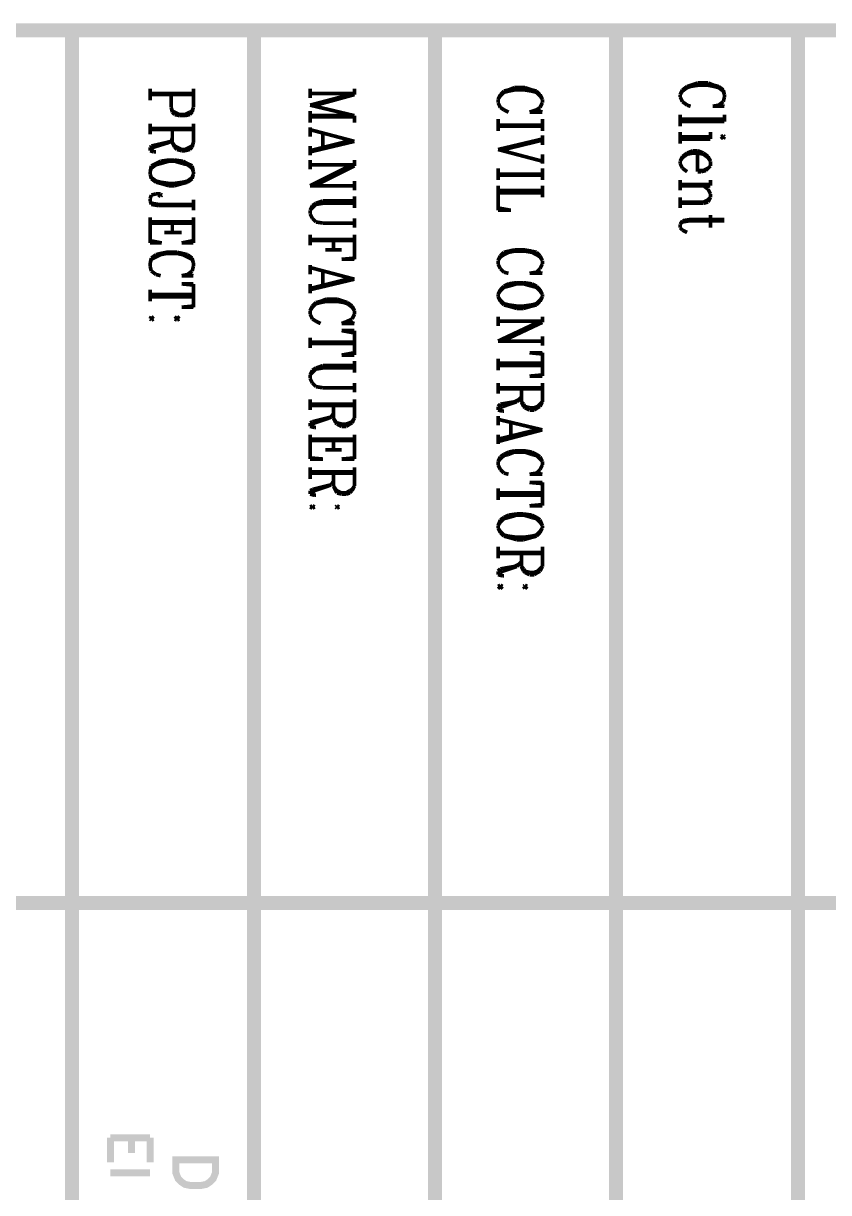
# Model space of a CAD drawing. Extents: x 0.1 to 11.6, y 0.3 to 16.3.
# Drawn here: x 1.266 to 2.415, y 2.518 to 4.187 of the extents above; entities that cross this region are included whole.
import ezdxf

# ---------------------------------------------------------------- set-up
doc = ezdxf.new("R2010")
doc.units = 0
doc.header["$MEASUREMENT"] = 0

msp = doc.modelspace()

# ---------------------------------------------------------------- linework, layer by layer
at = {"color": 0}
for points, const_width in [([(3.32835, 4.17665), (0.37169, 4.17665)], 0.02), ([(1.33502, 0.520019), (1.33502, 4.17665)], 0.02), ([(1.595, 0.520019), (1.595, 4.17665)], 0.02), ([(1.85335, 0.501682), (1.85335, 4.17665)], 0.02), ([(2.11165, 0.520019), (2.11165, 4.17665)], 0.02), ([(2.37169, 0.518338), (2.37169, 4.17665)], 0.02), ([(2.22835, 4.10167), (2.21832, 4.09831)], 0.005208), ([(2.24333, 4.10167), (2.22835, 4.10167)], 0.005208), ([(2.25168, 4.09831), (2.24333, 4.10167)], 0.005208), ([(1.44667, 4.09332), (1.44667, 4.07667)], 0.005208), ([(1.50836, 4.08664), (1.44667, 4.08664)], 0.005208), ([(1.50836, 4.08501), (1.44667, 4.08501)], 0.005208), ([(1.47667, 4.06668), (1.47667, 4.08501)], 0.005208), ([(1.50836, 4.09332), (1.50836, 4.06668)], 0.005208), ([(1.67503, 4.09332), (1.67503, 4.08003)], 0.005208), ([(1.73833, 4.08664), (1.67503, 4.08664)], 0.005208), ([(1.73833, 4.08664), (1.67503, 4.06999)], 0.005208), ([(1.73833, 4.08501), (1.68332, 4.06999)], 0.005208), ([(1.73833, 4.09332), (1.73833, 4.08501)], 0.005208), ([(1.94667, 4.08501), (1.94336, 4.07835)], 0.005208), ([(1.95167, 4.09), (1.94667, 4.08501)], 0.005208), ([(1.95167, 4.08832), (1.94667, 4.08333)], 0.005208), ([(1.95833, 4.09169), (1.95167, 4.09)], 0.005208), ([(1.95833, 4.09), (1.95167, 4.08832)], 0.005208), ([(1.96669, 4.095), (1.95833, 4.09169)], 0.005208), ([(1.96669, 4.09169), (1.95833, 4.09)], 0.005208), ([(1.98167, 4.095), (1.96669, 4.095)], 0.005208), ([(1.98167, 4.09169), (1.96669, 4.09169)], 0.005208), ([(1.99164, 4.09169), (1.98167, 4.095)], 0.005208), ([(1.99164, 4.09), (1.98167, 4.09169)], 0.005208), ([(1.99832, 4.09), (1.99164, 4.09169)], 0.005208), ([(1.99832, 4.08832), (1.99164, 4.09)], 0.005208), ([(2.00331, 4.08501), (1.99832, 4.09)], 0.005208), ([(2.00331, 4.08333), (1.99832, 4.08832)], 0.005208), ([(2.00667, 4.07835), (2.00331, 4.08501)], 0.005208), ([(2.20665, 4.09169), (2.20335, 4.08501)], 0.005208), ([(2.20665, 4.09), (2.20335, 4.08501)], 0.005208), ([(2.20335, 4.08501), (2.20335, 4.08165)], 0.005208), ([(2.21332, 4.09668), (2.20665, 4.09169)], 0.005208), ([(2.21332, 4.095), (2.20665, 4.09)], 0.005208), ([(2.21832, 4.09831), (2.21332, 4.09668)], 0.005208), ([(2.21832, 4.09668), (2.21332, 4.095)], 0.005208), ([(2.22835, 4.09831), (2.21832, 4.09668)], 0.005208), ([(2.24333, 4.09831), (2.22835, 4.09831)], 0.005208), ([(2.25168, 4.09668), (2.24333, 4.09831)], 0.005208), ([(2.25836, 4.09668), (2.25168, 4.09831)], 0.005208), ([(2.25836, 4.095), (2.25168, 4.09668)], 0.005208), ([(2.26497, 4.09169), (2.25836, 4.09668)], 0.005208), ([(2.26497, 4.09), (2.25836, 4.095)], 0.005208), ([(2.26665, 4.08501), (2.26497, 4.09169)], 0.005208), ([(2.26665, 4.08501), (2.26497, 4.09)], 0.005208), ([(2.26665, 4.08165), (2.26665, 4.08501)], 0.005208), ([(1.73833, 4.05501), (1.67503, 4.06999)], 0.005208), ([(1.94667, 4.08333), (1.94336, 4.07835)], 0.005208), ([(1.94336, 4.07835), (1.94336, 4.07335)], 0.005208), ([(1.94336, 4.07335), (1.94667, 4.06668)], 0.005208), ([(2.00667, 4.07835), (2.00331, 4.08333)], 0.005208), ([(2.00331, 4.06668), (2.00667, 4.07335)], 0.005208), ([(2.00667, 4.07335), (2.00667, 4.07835)], 0.005208), ([(2.20335, 4.08165), (2.20665, 4.07497)], 0.005208), ([(2.20665, 4.07497), (2.21332, 4.06999)], 0.005208), ([(2.21332, 4.06999), (2.21832, 4.06836)], 0.005208), ([(2.25836, 4.06999), (2.25, 4.06836)], 0.005208), ([(2.25, 4.06836), (2.26665, 4.06836)], 0.005208), ([(2.25836, 4.06999), (2.26497, 4.07497)], 0.005208), ([(2.26665, 4.06836), (2.25836, 4.06999)], 0.005208), ([(2.26497, 4.07497), (2.26665, 4.08165)], 0.005208), ([(1.47835, 4.06), (1.47667, 4.06668)], 0.005208), ([(1.47835, 4.06168), (1.47667, 4.06668)], 0.005208), ([(1.48167, 4.06), (1.47835, 4.06168)], 0.005208), ([(1.48167, 4.05664), (1.47835, 4.06)], 0.005208), ([(1.48833, 4.05664), (1.48167, 4.06)], 0.005208), ([(1.48833, 4.05501), (1.48167, 4.05664)], 0.005208), ([(1.49669, 4.05664), (1.48833, 4.05664)], 0.005208), ([(1.49669, 4.05501), (1.48833, 4.05501)], 0.005208), ([(1.50331, 4.06), (1.49669, 4.05664)], 0.005208), ([(1.50331, 4.05664), (1.49669, 4.05501)], 0.005208), ([(1.50667, 4.06168), (1.50331, 4.06)], 0.005208), ([(1.50667, 4.06), (1.50331, 4.05664)], 0.005208), ([(1.50836, 4.06668), (1.50667, 4.06)], 0.005208), ([(1.50836, 4.06668), (1.50667, 4.06168)], 0.005208), ([(1.67503, 4.06168), (1.67503, 4.04497)], 0.005208), ([(1.73833, 4.05501), (1.67503, 4.05501)], 0.005208), ([(1.73833, 4.05333), (1.67503, 4.05333)], 0.005208), ([(1.73833, 4.05501), (1.73833, 4.04497)], 0.005208), ([(1.94667, 4.06668), (1.95167, 4.06332)], 0.005208), ([(1.95167, 4.06332), (1.95833, 4.06)], 0.005208), ([(1.99832, 4.06332), (1.98833, 4.06)], 0.005208), ([(1.98833, 4.06), (2.00667, 4.06)], 0.005208), ([(1.99832, 4.06332), (2.00331, 4.06668)], 0.005208), ([(2.00667, 4.06), (1.99832, 4.06332)], 0.005208), ([(2.20335, 4.05664), (2.20335, 4.03999)], 0.005208), ([(2.26665, 4.05664), (2.26665, 4.04665)], 0.005208), ([(1.44667, 4.04335), (1.44667, 4.02832)], 0.005208), ([(1.50836, 4.03668), (1.44667, 4.03668)], 0.005208), ([(1.50836, 4.035), (1.44667, 4.035)], 0.005208), ([(1.47835, 4.01665), (1.47835, 4.035)], 0.005208), ([(1.50836, 4.04335), (1.50836, 4.01665)], 0.005208), ([(1.67503, 4.03836), (1.67503, 4.02501)], 0.005208), ([(1.73833, 4.01833), (1.67503, 4.035)], 0.005208), ([(1.94336, 4.05003), (1.94336, 4.03331)], 0.005208), ([(2.00667, 4.04167), (1.94336, 4.04167)], 0.005208), ([(2.00667, 4.03999), (1.94336, 4.03999)], 0.005208), ([(2.00667, 4.05003), (2.00667, 4.03331)], 0.005208), ([(2.26665, 4.05003), (2.20335, 4.05003)], 0.005208), ([(2.26665, 4.04665), (2.20335, 4.04665)], 0.005208), ([(1.47667, 4.01833), (1.47, 4.01665)], 0.005208), ([(1.47667, 4.01833), (1.47331, 4.01665)], 0.005208), ([(1.47835, 4.02333), (1.47667, 4.01833)], 0.005208), ([(1.73833, 4.01833), (1.67503, 4.00331)], 0.005208), ([(1.72835, 4.01833), (1.67503, 4.00499)], 0.005208), ([(1.69336, 4.03), (1.69336, 4.00999)], 0.005208), ([(2.00667, 4.02165), (1.94336, 4.00667)], 0.005208), ([(2.00667, 4.02001), (1.95167, 4.00667)], 0.005208), ([(2.00667, 4.02669), (2.00667, 4.01335)], 0.005208), ([(2.20335, 4.03168), (2.20335, 4.01497)], 0.005208), ([(2.24669, 4.02501), (2.20335, 4.02501)], 0.005208), ([(2.24669, 4.02165), (2.20335, 4.02165)], 0.005208), ([(2.24669, 4.03168), (2.24669, 4.02165)], 0.005208), ([(2.26497, 4.02669), (2.26167, 4.02501)], 0.005208), ([(2.26167, 4.02501), (2.26497, 4.02165)], 0.005208), ([(2.26665, 4.02501), (2.26497, 4.02669)], 0.005208), ([(2.26497, 4.02165), (2.26665, 4.02501)], 0.005208), ([(1.44835, 4.01167), (1.44667, 4.00999)], 0.005208), ([(1.44667, 4.00999), (1.44667, 4.00499)], 0.005208), ([(1.44667, 4.00499), (1.45167, 4.00331)], 0.005208), ([(1.47, 4.01665), (1.44835, 4.01167)], 0.005208), ([(1.45167, 4.00999), (1.44835, 4.00667)], 0.005208), ([(1.44835, 4.00667), (1.44835, 4.00499)], 0.005208), ([(1.44835, 4.00499), (1.45167, 4.00331)], 0.005208), ([(1.47331, 4.01665), (1.45167, 4.00999)], 0.005208), ([(1.45167, 4.00331), (1.45503, 4.00331)], 0.005208), ([(1.48167, 4.00999), (1.47835, 4.01665)], 0.005208), ([(1.48167, 4.01167), (1.47835, 4.01665)], 0.005208), ([(1.48503, 4.00999), (1.48167, 4.01167)], 0.005208), ([(1.48503, 4.00667), (1.48167, 4.00999)], 0.005208), ([(1.49164, 4.00667), (1.48503, 4.00999)], 0.005208), ([(1.49164, 4.00499), (1.48503, 4.00667)], 0.005208), ([(1.49669, 4.00667), (1.49164, 4.00667)], 0.005208), ([(1.49669, 4.00499), (1.49164, 4.00499)], 0.005208), ([(1.50331, 4.00999), (1.49669, 4.00667)], 0.005208), ([(1.50331, 4.00667), (1.49669, 4.00499)], 0.005208), ([(1.50667, 4.01167), (1.50331, 4.00999)], 0.005208), ([(1.50667, 4.00999), (1.50331, 4.00667)], 0.005208), ([(1.50836, 4.01665), (1.50667, 4.00999)], 0.005208), ([(1.50836, 4.01665), (1.50667, 4.01167)], 0.005208), ([(1.67503, 4.01167), (1.67503, 3.99832)], 0.005208), ([(2.00667, 3.99001), (1.94336, 4.00667)], 0.005208), ([(2.21332, 4.00168), (2.20665, 3.99669)], 0.005208), ([(2.22168, 4.00499), (2.21332, 4.00168)], 0.005208), ([(2.22168, 4.00168), (2.21332, 4)], 0.005208), ([(2.22835, 4.00499), (2.22168, 4.00499)], 0.005208), ([(2.22835, 4.00168), (2.22168, 4.00168)], 0.005208), ([(2.23665, 4.00168), (2.22835, 4.00499)], 0.005208), ([(2.22835, 4.00168), (2.22835, 3.97499)], 0.005208), ([(2.23665, 4), (2.22835, 4.00168)], 0.005208), ([(2.24333, 3.99669), (2.23665, 4.00168)], 0.005208), ([(1.45503, 3.98665), (1.44835, 3.98335)], 0.005208), ([(1.45503, 3.98503), (1.44835, 3.97999)], 0.005208), ([(1.46164, 3.99001), (1.45503, 3.98665)], 0.005208), ([(1.46164, 3.98665), (1.45503, 3.98503)], 0.005208), ([(1.47331, 3.99164), (1.46164, 3.99001)], 0.005208), ([(1.47331, 3.99001), (1.46164, 3.98665)], 0.005208), ([(1.48167, 3.99164), (1.47331, 3.99164)], 0.005208), ([(1.48167, 3.99001), (1.47331, 3.99001)], 0.005208), ([(1.49333, 3.99001), (1.48167, 3.99164)], 0.005208), ([(1.49333, 3.98665), (1.48167, 3.99001)], 0.005208), ([(1.5, 3.98665), (1.49333, 3.99001)], 0.005208), ([(1.5, 3.98503), (1.49333, 3.98665)], 0.005208), ([(1.50667, 3.98335), (1.5, 3.98665)], 0.005208), ([(1.50667, 3.97999), (1.5, 3.98503)], 0.005208), ([(1.67503, 3.99164), (1.67503, 3.97835)], 0.005208), ([(1.73833, 3.98503), (1.67503, 3.98503)], 0.005208), ([(1.73833, 3.99164), (1.73833, 3.98335)], 0.005208), ([(2.00667, 4), (2.00667, 3.98665)], 0.005208), ([(2.20665, 3.99669), (2.20335, 3.99001)], 0.005208), ([(2.20665, 3.99501), (2.20335, 3.99001)], 0.005208), ([(2.20335, 3.99001), (2.20335, 3.98665)], 0.005208), ([(2.20335, 3.98665), (2.20665, 3.97999)], 0.005208), ([(2.21332, 4), (2.20665, 3.99501)], 0.005208), ([(2.24333, 3.99501), (2.23665, 4)], 0.005208), ([(2.24669, 3.99001), (2.24333, 3.99669)], 0.005208), ([(2.24669, 3.99001), (2.24333, 3.99501)], 0.005208), ([(2.24669, 3.98335), (2.24669, 3.99001)], 0.005208), ([(1.44835, 3.98335), (1.44667, 3.97499)], 0.005208), ([(1.44835, 3.97999), (1.44667, 3.97499)], 0.005208), ([(1.44667, 3.97499), (1.44667, 3.97168)], 0.005208), ([(1.44667, 3.97168), (1.44835, 3.965)], 0.005208), ([(1.44667, 3.97168), (1.44835, 3.96669)], 0.005208), ([(1.50836, 3.97499), (1.50667, 3.98335)], 0.005208), ([(1.50836, 3.97499), (1.50667, 3.97999)], 0.005208), ([(1.50667, 3.965), (1.50836, 3.97168)], 0.005208), ([(1.50667, 3.96669), (1.50836, 3.97168)], 0.005208), ([(1.50836, 3.97168), (1.50836, 3.97499)], 0.005208), ([(1.73167, 3.98335), (1.67503, 3.95503)], 0.005208), ([(1.73833, 3.98335), (1.68164, 3.95503)], 0.005208), ([(1.94336, 3.97999), (1.94336, 3.96332)], 0.005208), ([(2.00667, 3.97168), (1.94336, 3.97168)], 0.005208), ([(2.00667, 3.97), (1.94336, 3.97)], 0.005208), ([(2.00667, 3.97999), (2.00667, 3.96332)], 0.005208), ([(2.20665, 3.97999), (2.21332, 3.97499)], 0.005208), ([(2.22835, 3.97667), (2.23665, 3.97667)], 0.005208), ([(2.22835, 3.97499), (2.23335, 3.97499)], 0.005208), ([(2.23335, 3.97499), (2.24001, 3.97667)], 0.005208), ([(2.23665, 3.97667), (2.24333, 3.97999)], 0.005208), ([(2.24001, 3.97667), (2.24333, 3.97999)], 0.005208), ([(2.24333, 3.97999), (2.24669, 3.98335)], 0.005208), ([(1.44835, 3.96669), (1.45503, 3.96164)], 0.005208), ([(1.44835, 3.965), (1.45503, 3.96001)], 0.005208), ([(1.45503, 3.96164), (1.46164, 3.96001)], 0.005208), ([(1.45503, 3.96001), (1.46164, 3.95833)], 0.005208), ([(1.46164, 3.96001), (1.47331, 3.95833)], 0.005208), ([(1.46164, 3.95833), (1.47331, 3.95503)], 0.005208), ([(1.47331, 3.95833), (1.48167, 3.95833)], 0.005208), ([(1.47331, 3.95503), (1.48167, 3.95503)], 0.005208), ([(1.48167, 3.95833), (1.49333, 3.96001)], 0.005208), ([(1.48167, 3.95503), (1.49333, 3.95833)], 0.005208), ([(1.49333, 3.96001), (1.5, 3.96164)], 0.005208), ([(1.49333, 3.95833), (1.5, 3.96001)], 0.005208), ([(1.5, 3.96164), (1.50667, 3.96669)], 0.005208), ([(1.5, 3.96001), (1.50667, 3.965)], 0.005208), ([(1.73833, 3.95503), (1.67503, 3.95503)], 0.005208), ([(1.73833, 3.96164), (1.73833, 3.94835)], 0.005208), ([(1.94336, 3.95503), (1.94336, 3.91997)], 0.005208), ([(2.00667, 3.95503), (2.00667, 3.93832)], 0.005208), ([(2.20335, 3.96332), (2.20335, 3.94835)], 0.005208), ([(2.24669, 3.95665), (2.20335, 3.95665)], 0.005208), ([(2.24669, 3.95503), (2.20335, 3.95503)], 0.005208), ([(2.23665, 3.95503), (2.24333, 3.94997)], 0.005208), ([(2.24669, 3.96332), (2.24669, 3.95503)], 0.005208), ([(1.44667, 3.93668), (1.44835, 3.94168)], 0.005208), ([(1.44667, 3.93332), (1.44667, 3.93668)], 0.005208), ([(1.44835, 3.94168), (1.45503, 3.94336)], 0.005208), ([(1.45503, 3.94336), (1.46164, 3.94336)], 0.005208), ([(1.46164, 3.94), (1.45833, 3.94168)], 0.005208), ([(1.46164, 3.94336), (1.46332, 3.94168)], 0.005208), ([(1.46332, 3.94168), (1.46164, 3.94)], 0.005208), ([(1.50836, 3.935), (1.50836, 3.91997)], 0.005208), ([(1.73833, 3.94), (1.73833, 3.92333)], 0.005208), ([(2.00667, 3.94835), (1.94336, 3.94835)], 0.005208), ([(2.00667, 3.94499), (1.94336, 3.94499)], 0.005208), ([(2.20335, 3.93832), (2.20335, 3.92333)], 0.005208), ([(2.24333, 3.935), (2.23665, 3.93164)], 0.005208), ([(2.24333, 3.94997), (2.24669, 3.94336)], 0.005208), ([(2.24669, 3.93832), (2.24333, 3.93164)], 0.005208), ([(2.24669, 3.93832), (2.24333, 3.935)], 0.005208), ([(2.24669, 3.94336), (2.24669, 3.93832)], 0.005208), ([(1.44835, 3.92833), (1.44667, 3.93332)], 0.005208), ([(1.44835, 3.93001), (1.44667, 3.93332)], 0.005208), ([(1.45833, 3.92833), (1.44835, 3.93001)], 0.005208), ([(1.45833, 3.92665), (1.44835, 3.92833)], 0.005208), ([(1.50836, 3.92833), (1.45833, 3.92833)], 0.005208), ([(1.50836, 3.92665), (1.45833, 3.92665)], 0.005208), ([(1.67833, 3.92665), (1.67503, 3.91997)], 0.005208), ([(1.67833, 3.92333), (1.67503, 3.91997)], 0.005208), ([(1.67503, 3.91997), (1.67503, 3.91499)], 0.005208), ([(1.68332, 3.93001), (1.67833, 3.92665)], 0.005208), ([(1.68332, 3.92833), (1.67833, 3.92333)], 0.005208), ([(1.69336, 3.93332), (1.68332, 3.93001)], 0.005208), ([(1.69336, 3.93001), (1.68332, 3.92833)], 0.005208), ([(1.73833, 3.93332), (1.69336, 3.93332)], 0.005208), ([(1.73833, 3.93001), (1.69336, 3.93001)], 0.005208), ([(1.96164, 3.91997), (1.94336, 3.92333)], 0.005208), ([(1.94336, 3.91997), (1.96164, 3.91997)], 0.005208), ([(2.23665, 3.93164), (2.20335, 3.93164)], 0.005208), ([(2.23665, 3.93001), (2.20335, 3.93001)], 0.005208), ([(2.24333, 3.93164), (2.23665, 3.93001)], 0.005208), ([(1.44667, 3.91), (1.44667, 3.87332)], 0.005208), ([(1.50836, 3.90332), (1.44667, 3.90332)], 0.005208), ([(1.50836, 3.90169), (1.44667, 3.90169)], 0.005208), ([(1.47835, 3.90169), (1.47835, 3.88835)], 0.005208), ([(1.50836, 3.91), (1.50836, 3.87332)], 0.005208), ([(1.67503, 3.91499), (1.67833, 3.90831)], 0.005208), ([(1.67833, 3.90831), (1.68332, 3.90332)], 0.005208), ([(1.68332, 3.90332), (1.69336, 3.90169)], 0.005208), ([(1.69336, 3.90169), (1.73833, 3.90169)], 0.005208), ([(1.73833, 3.90831), (1.73833, 3.89501)], 0.005208), ([(2.20665, 3.905), (2.20335, 3.90001)], 0.005208), ([(2.20665, 3.90332), (2.20335, 3.90001)], 0.005208), ([(2.21669, 3.90668), (2.20665, 3.905)], 0.005208), ([(2.21669, 3.905), (2.20665, 3.90332)], 0.005208), ([(2.26665, 3.90668), (2.21669, 3.90668)], 0.005208), ([(2.26665, 3.905), (2.21669, 3.905)], 0.005208), ([(2.24669, 3.91336), (2.24669, 3.89501)], 0.005208), ([(1.49164, 3.88835), (1.46669, 3.88835)], 0.005208), ([(1.67503, 3.88499), (1.67503, 3.87001)], 0.005208), ([(1.73833, 3.88499), (1.73833, 3.84999)], 0.005208), ([(2.20335, 3.90001), (2.20335, 3.89501)], 0.005208), ([(2.20335, 3.89501), (2.20665, 3.89165)], 0.005208), ([(2.20665, 3.89165), (2.21332, 3.88835)], 0.005208), ([(1.46332, 3.87332), (1.44667, 3.87668)], 0.005208), ([(1.44667, 3.87332), (1.46332, 3.87332)], 0.005208), ([(1.49164, 3.87332), (1.50836, 3.87668)], 0.005208), ([(1.50836, 3.87332), (1.49164, 3.87332)], 0.005208), ([(1.73833, 3.87831), (1.67503, 3.87831)], 0.005208), ([(1.73833, 3.87668), (1.67503, 3.87668)], 0.005208), ([(1.70833, 3.87668), (1.70833, 3.86333)], 0.005208), ([(1.44835, 3.85167), (1.44667, 3.845)], 0.005208), ([(1.45503, 3.85667), (1.44835, 3.85167)], 0.005208), ([(1.45503, 3.85335), (1.44835, 3.84999)], 0.005208), ([(1.46164, 3.85835), (1.45503, 3.85667)], 0.005208), ([(1.46164, 3.85667), (1.45503, 3.85335)], 0.005208), ([(1.47, 3.86003), (1.46164, 3.85835)], 0.005208), ([(1.47, 3.85835), (1.46164, 3.85667)], 0.005208), ([(1.48503, 3.86003), (1.47, 3.86003)], 0.005208), ([(1.48503, 3.85835), (1.47, 3.85835)], 0.005208), ([(1.49333, 3.85835), (1.48503, 3.86003)], 0.005208), ([(1.49333, 3.85667), (1.48503, 3.85835)], 0.005208), ([(1.5, 3.85667), (1.49333, 3.85835)], 0.005208), ([(1.5, 3.85335), (1.49333, 3.85667)], 0.005208), ([(1.50667, 3.85167), (1.5, 3.85667)], 0.005208), ([(1.50667, 3.84999), (1.5, 3.85335)], 0.005208), ([(1.50836, 3.845), (1.50667, 3.85167)], 0.005208), ([(1.72, 3.86333), (1.69667, 3.86333)], 0.005208), ([(1.72, 3.84999), (1.73833, 3.85167)], 0.005208), ([(1.94667, 3.85499), (1.94336, 3.84831)], 0.005208), ([(1.94667, 3.85335), (1.94336, 3.84831)], 0.005208), ([(1.95167, 3.86003), (1.94667, 3.85499)], 0.005208), ([(1.95167, 3.85667), (1.94667, 3.85335)], 0.005208), ([(1.95833, 3.86165), (1.95167, 3.86003)], 0.005208), ([(1.95833, 3.86003), (1.95167, 3.85667)], 0.005208), ([(1.96669, 3.86333), (1.95833, 3.86165)], 0.005208), ([(1.96669, 3.86165), (1.95833, 3.86003)], 0.005208), ([(1.98167, 3.86333), (1.96669, 3.86333)], 0.005208), ([(1.98167, 3.86165), (1.96669, 3.86165)], 0.005208), ([(1.99164, 3.86165), (1.98167, 3.86333)], 0.005208), ([(1.99164, 3.86003), (1.98167, 3.86165)], 0.005208), ([(1.99832, 3.86003), (1.99164, 3.86165)], 0.005208), ([(1.99832, 3.85667), (1.99164, 3.86003)], 0.005208), ([(2.00331, 3.85499), (1.99832, 3.86003)], 0.005208), ([(2.00331, 3.85335), (1.99832, 3.85667)], 0.005208), ([(2.00667, 3.84831), (2.00331, 3.85499)], 0.005208), ([(2.00667, 3.84831), (2.00331, 3.85335)], 0.005208), ([(1.44835, 3.84999), (1.44667, 3.845)], 0.005208), ([(1.44667, 3.845), (1.44667, 3.84)], 0.005208), ([(1.44667, 3.84), (1.44835, 3.83333)], 0.005208), ([(1.50836, 3.845), (1.50667, 3.84999)], 0.005208), ([(1.50667, 3.83333), (1.50836, 3.84)], 0.005208), ([(1.50836, 3.84), (1.50836, 3.845)], 0.005208), ([(1.67503, 3.84169), (1.67503, 3.82835)], 0.005208), ([(1.73833, 3.82167), (1.67503, 3.83832)], 0.005208), ([(1.73833, 3.84999), (1.72, 3.84999)], 0.005208), ([(1.94336, 3.84831), (1.94336, 3.84332)], 0.005208), ([(1.94336, 3.84332), (1.94667, 3.83664)], 0.005208), ([(1.94667, 3.83664), (1.95167, 3.83165)], 0.005208), ([(1.99832, 3.83165), (2.00331, 3.83664)], 0.005208), ([(2.00331, 3.83664), (2.00667, 3.84332)], 0.005208), ([(2.00667, 3.84332), (2.00667, 3.84831)], 0.005208), ([(1.44835, 3.83333), (1.45503, 3.82835)], 0.005208), ([(1.45503, 3.82835), (1.46164, 3.82667)], 0.005208), ([(1.5, 3.82835), (1.49164, 3.82667)], 0.005208), ([(1.49164, 3.82667), (1.50836, 3.82667)], 0.005208), ([(1.5, 3.82835), (1.50667, 3.83333)], 0.005208), ([(1.50836, 3.82667), (1.5, 3.82835)], 0.005208), ([(1.73833, 3.82167), (1.67503, 3.80664)], 0.005208), ([(1.72835, 3.82167), (1.67503, 3.80832)], 0.005208), ([(1.69336, 3.83333), (1.69336, 3.81332)], 0.005208), ([(1.95167, 3.83165), (1.95833, 3.83003)], 0.005208), ([(1.99832, 3.83165), (1.98833, 3.83003)], 0.005208), ([(1.98833, 3.83003), (2.00667, 3.83003)], 0.005208), ([(2.00667, 3.83003), (1.99832, 3.83165)], 0.005208), ([(1.44667, 3.80664), (1.44667, 3.78999)], 0.005208), ([(1.50836, 3.81332), (1.49164, 3.815)], 0.005208), ([(1.49164, 3.815), (1.50836, 3.815)], 0.005208), ([(1.50836, 3.815), (1.50836, 3.78168)], 0.005208), ([(1.67503, 3.815), (1.67503, 3.80165)], 0.005208), ([(1.94667, 3.80664), (1.94336, 3.80003)], 0.005208), ([(1.94667, 3.80501), (1.94336, 3.80003)], 0.005208), ([(1.95167, 3.81168), (1.94667, 3.80664)], 0.005208), ([(1.95167, 3.81), (1.94667, 3.80501)], 0.005208), ([(1.95833, 3.815), (1.95167, 3.81168)], 0.005208), ([(1.95833, 3.81168), (1.95167, 3.81)], 0.005208), ([(1.97, 3.81668), (1.95833, 3.815)], 0.005208), ([(1.97, 3.815), (1.95833, 3.81168)], 0.005208), ([(1.97999, 3.81668), (1.97, 3.81668)], 0.005208), ([(1.97999, 3.815), (1.97, 3.815)], 0.005208), ([(1.99164, 3.815), (1.97999, 3.81668)], 0.005208), ([(1.99164, 3.81168), (1.97999, 3.815)], 0.005208), ([(1.99832, 3.81168), (1.99164, 3.815)], 0.005208), ([(1.99832, 3.81), (1.99164, 3.81168)], 0.005208), ([(2.00331, 3.80664), (1.99832, 3.81168)], 0.005208), ([(2.00331, 3.80501), (1.99832, 3.81)], 0.005208), ([(2.00667, 3.80003), (2.00331, 3.80664)], 0.005208), ([(2.00667, 3.80003), (2.00331, 3.80501)], 0.005208), ([(1.50836, 3.80003), (1.44667, 3.80003)], 0.005208), ([(1.50836, 3.79665), (1.44667, 3.79665)], 0.005208), ([(1.68332, 3.78836), (1.67833, 3.78331)], 0.005208), ([(1.68332, 3.78668), (1.67833, 3.78168)], 0.005208), ([(1.69, 3.78999), (1.68332, 3.78836)], 0.005208), ([(1.69, 3.78836), (1.68332, 3.78668)], 0.005208), ([(1.69835, 3.79335), (1.69, 3.78999)], 0.005208), ([(1.69835, 3.78999), (1.69, 3.78836)], 0.005208), ([(1.71332, 3.79335), (1.69835, 3.79335)], 0.005208), ([(1.71332, 3.78999), (1.69835, 3.78999)], 0.005208), ([(1.72331, 3.78999), (1.71332, 3.79335)], 0.005208), ([(1.72331, 3.78836), (1.71332, 3.78999)], 0.005208), ([(1.72835, 3.78836), (1.72331, 3.78999)], 0.005208), ([(1.72835, 3.78668), (1.72331, 3.78836)], 0.005208), ([(1.73503, 3.78331), (1.72835, 3.78836)], 0.005208), ([(1.73503, 3.78168), (1.72835, 3.78668)], 0.005208), ([(1.94336, 3.80003), (1.94336, 3.79665)], 0.005208), ([(1.94336, 3.79665), (1.94667, 3.78999)], 0.005208), ([(1.94336, 3.79665), (1.94667, 3.79167)], 0.005208), ([(1.94667, 3.79167), (1.95167, 3.78668)], 0.005208), ([(1.94667, 3.78999), (1.95167, 3.785)], 0.005208), ([(1.95167, 3.78668), (1.95833, 3.785)], 0.005208), ([(1.95167, 3.785), (1.95833, 3.78331)], 0.005208), ([(1.95833, 3.785), (1.97, 3.78331)], 0.005208), ([(1.97999, 3.78331), (1.99164, 3.785)], 0.005208), ([(1.99164, 3.785), (1.99832, 3.78668)], 0.005208), ([(1.99164, 3.78331), (1.99832, 3.785)], 0.005208), ([(1.99832, 3.78668), (2.00331, 3.79167)], 0.005208), ([(1.99832, 3.785), (2.00331, 3.78999)], 0.005208), ([(2.00331, 3.78999), (2.00667, 3.79665)], 0.005208), ([(2.00331, 3.79167), (2.00667, 3.79665)], 0.005208), ([(2.00667, 3.79665), (2.00667, 3.80003)], 0.005208), ([(1.44835, 3.76833), (1.44667, 3.76497)], 0.005208), ([(1.45167, 3.76497), (1.44835, 3.76833)], 0.005208), ([(1.48503, 3.76833), (1.48167, 3.76497)], 0.005208), ([(1.48833, 3.76497), (1.48503, 3.76833)], 0.005208), ([(1.49164, 3.78168), (1.50836, 3.78331)], 0.005208), ([(1.50836, 3.78168), (1.49164, 3.78168)], 0.005208), ([(1.67833, 3.78331), (1.67503, 3.77669)], 0.005208), ([(1.67833, 3.78168), (1.67503, 3.77669)], 0.005208), ([(1.67503, 3.77669), (1.67503, 3.77165)], 0.005208), ([(1.67503, 3.77165), (1.67833, 3.76497)], 0.005208), ([(1.73833, 3.77669), (1.73503, 3.78331)], 0.005208), ([(1.73833, 3.77669), (1.73503, 3.78168)], 0.005208), ([(1.73503, 3.76497), (1.73833, 3.77165)], 0.005208), ([(1.73833, 3.77165), (1.73833, 3.77669)], 0.005208), ([(1.94336, 3.76833), (1.94336, 3.75499)], 0.005208), ([(1.95833, 3.78331), (1.97, 3.78)], 0.005208), ([(1.97, 3.78331), (1.97999, 3.78331)], 0.005208), ([(1.97, 3.78), (1.97999, 3.78)], 0.005208), ([(1.97999, 3.78), (1.99164, 3.78331)], 0.005208), ([(2.00667, 3.76833), (2.00667, 3.75999)], 0.005208), ([(1.44667, 3.76497), (1.44835, 3.76335)], 0.005208), ([(1.44835, 3.76335), (1.45167, 3.76497)], 0.005208), ([(1.48167, 3.76497), (1.48503, 3.76335)], 0.005208), ([(1.48503, 3.76335), (1.48833, 3.76497)], 0.005208), ([(1.67833, 3.76497), (1.68332, 3.76167)], 0.005208), ([(1.68332, 3.76167), (1.69, 3.75836)], 0.005208), ([(1.72835, 3.76167), (1.72, 3.75836)], 0.005208), ([(1.72, 3.75836), (1.73833, 3.75836)], 0.005208), ([(1.72835, 3.76167), (1.73503, 3.76497)], 0.005208), ([(1.73833, 3.75836), (1.72835, 3.76167)], 0.005208), ([(2.00667, 3.76167), (1.94336, 3.76167)], 0.005208), ([(2, 3.75999), (1.94336, 3.73335)], 0.005208), ([(2.00667, 3.75999), (1.94997, 3.73335)], 0.005208), ([(1.67503, 3.73833), (1.67503, 3.72331)], 0.005208), ([(1.73833, 3.74501), (1.72, 3.74832)], 0.005208), ([(1.72, 3.74832), (1.73833, 3.74832)], 0.005208), ([(1.73833, 3.74832), (1.73833, 3.71332)], 0.005208), ([(2.00667, 3.74001), (2.00667, 3.72667)], 0.005208), ([(1.73833, 3.73167), (1.67503, 3.73167)], 0.005208), ([(1.73833, 3.72999), (1.67503, 3.72999)], 0.005208), ([(2.00667, 3.73335), (1.94336, 3.73335)], 0.005208), ([(1.72, 3.71332), (1.73833, 3.71669)], 0.005208), ([(1.73833, 3.71332), (1.72, 3.71332)], 0.005208), ([(1.73833, 3.70503), (1.73833, 3.68832)], 0.005208), ([(1.94336, 3.70833), (1.94336, 3.69168)], 0.005208), ([(2.00667, 3.70167), (1.94336, 3.70167)], 0.005208), ([(2.00667, 3.715), (1.98833, 3.71669)], 0.005208), ([(1.98833, 3.71669), (2.00667, 3.71669)], 0.005208), ([(2.00667, 3.71669), (2.00667, 3.68332)], 0.005208), ([(1.67833, 3.69168), (1.67503, 3.685)], 0.005208), ([(1.67833, 3.68832), (1.67503, 3.685)], 0.005208), ([(1.67503, 3.685), (1.67503, 3.68001)], 0.005208), ([(1.68332, 3.69499), (1.67833, 3.69168)], 0.005208), ([(1.68332, 3.69336), (1.67833, 3.68832)], 0.005208), ([(1.69336, 3.69835), (1.68332, 3.69499)], 0.005208), ([(1.69336, 3.69499), (1.68332, 3.69336)], 0.005208), ([(1.73833, 3.69835), (1.69336, 3.69835)], 0.005208), ([(1.73833, 3.69499), (1.69336, 3.69499)], 0.005208), ([(2.00667, 3.69835), (1.94336, 3.69835)], 0.005208), ([(1.98833, 3.68332), (2.00667, 3.685)], 0.005208), ([(1.67503, 3.68001), (1.67833, 3.67333)], 0.005208), ([(1.67833, 3.67333), (1.68332, 3.66835)], 0.005208), ([(1.68332, 3.66835), (1.69336, 3.66667)], 0.005208), ([(1.73833, 3.67333), (1.73833, 3.66)], 0.005208), ([(1.94336, 3.67333), (1.94336, 3.65831)], 0.005208), ([(2.00667, 3.68332), (1.98833, 3.68332)], 0.005208), ([(2.00667, 3.67333), (2.00667, 3.64665)], 0.005208), ([(1.69336, 3.66667), (1.73833, 3.66667)], 0.005208), ([(2.00667, 3.66667), (1.94336, 3.66667)], 0.005208), ([(2.00667, 3.66499), (1.94336, 3.66499)], 0.005208), ([(1.97667, 3.65332), (1.97331, 3.65001)], 0.005208), ([(1.97667, 3.64665), (1.97667, 3.66499)], 0.005208), ([(1.67503, 3.65001), (1.67503, 3.63499)], 0.005208), ([(1.73833, 3.64333), (1.67503, 3.64333)], 0.005208), ([(1.73833, 3.64165), (1.67503, 3.64165)], 0.005208), ([(1.70833, 3.62332), (1.70833, 3.64165)], 0.005208), ([(1.73833, 3.65001), (1.73833, 3.62332)], 0.005208), ([(1.94667, 3.64333), (1.94336, 3.63997)], 0.005208), ([(1.94336, 3.63997), (1.94336, 3.63499)], 0.005208), ([(1.94336, 3.63499), (1.94997, 3.63336)], 0.005208), ([(1.96669, 3.64665), (1.94667, 3.64333)], 0.005208), ([(1.94997, 3.63997), (1.94667, 3.63835)], 0.005208), ([(1.94667, 3.63835), (1.94667, 3.63499)], 0.005208), ([(1.94667, 3.63499), (1.94997, 3.63336)], 0.005208), ([(1.97, 3.64665), (1.94997, 3.63997)], 0.005208), ([(1.97331, 3.65001), (1.96669, 3.64665)], 0.005208), ([(1.97331, 3.65001), (1.97, 3.64665)], 0.005208), ([(1.97999, 3.63997), (1.97667, 3.64665)], 0.005208), ([(1.97999, 3.64333), (1.97667, 3.64665)], 0.005208), ([(1.98167, 3.63997), (1.97999, 3.64333)], 0.005208), ([(1.98167, 3.63835), (1.97999, 3.63997)], 0.005208), ([(1.98833, 3.63835), (1.98167, 3.63997)], 0.005208), ([(1.98833, 3.63499), (1.98167, 3.63835)], 0.005208), ([(1.99501, 3.63835), (1.98833, 3.63835)], 0.005208), ([(1.99501, 3.63499), (1.98833, 3.63499)], 0.005208), ([(2, 3.63997), (1.99501, 3.63835)], 0.005208), ([(2, 3.63835), (1.99501, 3.63499)], 0.005208), ([(2.00331, 3.64333), (2, 3.63997)], 0.005208), ([(2.00331, 3.63997), (2, 3.63835)], 0.005208), ([(2.00667, 3.64665), (2.00331, 3.63997)], 0.005208), ([(2.00667, 3.64665), (2.00331, 3.64333)], 0.005208), ([(1.67833, 3.61833), (1.67503, 3.61664)], 0.005208), ([(1.69835, 3.62332), (1.67833, 3.61833)], 0.005208), ([(1.70167, 3.62332), (1.68164, 3.61664)], 0.005208), ([(1.70503, 3.625), (1.69835, 3.62332)], 0.005208), ([(1.70503, 3.625), (1.70167, 3.62332)], 0.005208), ([(1.70833, 3.62999), (1.70503, 3.625)], 0.005208), ([(1.71164, 3.61664), (1.70833, 3.62332)], 0.005208), ([(1.71164, 3.61833), (1.70833, 3.62332)], 0.005208), ([(1.71332, 3.61664), (1.71164, 3.61833)], 0.005208), ([(1.73503, 3.61833), (1.73167, 3.61664)], 0.005208), ([(1.73833, 3.62332), (1.73503, 3.61664)], 0.005208), ([(1.73833, 3.62332), (1.73503, 3.61833)], 0.005208), ([(1.94336, 3.62668), (1.94336, 3.61333)], 0.005208), ([(2.00667, 3.60667), (1.94336, 3.62169)], 0.005208), ([(1.94997, 3.63336), (1.95167, 3.63336)], 0.005208), ([(1.96164, 3.61833), (1.96164, 3.59668)], 0.005208), ([(1.67503, 3.61664), (1.67503, 3.61165)], 0.005208), ([(1.67503, 3.61165), (1.68164, 3.61003)], 0.005208), ([(1.68164, 3.61664), (1.67833, 3.61501)], 0.005208), ([(1.67833, 3.61501), (1.67833, 3.61165)], 0.005208), ([(1.67833, 3.61165), (1.68164, 3.61003)], 0.005208), ([(1.68164, 3.61003), (1.68332, 3.61003)], 0.005208), ([(1.71332, 3.61501), (1.71164, 3.61664)], 0.005208), ([(1.72, 3.61501), (1.71332, 3.61664)], 0.005208), ([(1.72, 3.61165), (1.71332, 3.61501)], 0.005208), ([(1.72667, 3.61501), (1.72, 3.61501)], 0.005208), ([(1.72667, 3.61165), (1.72, 3.61165)], 0.005208), ([(1.73167, 3.61664), (1.72667, 3.61501)], 0.005208), ([(1.73167, 3.61501), (1.72667, 3.61165)], 0.005208), ([(1.73503, 3.61664), (1.73167, 3.61501)], 0.005208), ([(2.00667, 3.60667), (1.94336, 3.59)], 0.005208), ([(1.99832, 3.60667), (1.94336, 3.59332)], 0.005208), ([(1.67503, 3.59999), (1.67503, 3.565)], 0.005208), ([(1.73833, 3.59332), (1.67503, 3.59332)], 0.005208), ([(1.73833, 3.59169), (1.67503, 3.59169)], 0.005208), ([(1.70833, 3.59169), (1.70833, 3.57835)], 0.005208), ([(1.73833, 3.59999), (1.73833, 3.565)], 0.005208), ([(1.94336, 3.59999), (1.94336, 3.58664)], 0.005208), ([(1.72, 3.57835), (1.69667, 3.57835)], 0.005208), ([(1.94667, 3.56836), (1.94336, 3.56168)], 0.005208), ([(1.95167, 3.57167), (1.94667, 3.56836)], 0.005208), ([(1.95167, 3.56999), (1.94667, 3.565)], 0.005208), ([(1.95833, 3.57497), (1.95167, 3.57167)], 0.005208), ([(1.95833, 3.57167), (1.95167, 3.56999)], 0.005208), ([(1.96669, 3.57667), (1.95833, 3.57497)], 0.005208), ([(1.96669, 3.57497), (1.95833, 3.57167)], 0.005208), ([(1.98167, 3.57667), (1.96669, 3.57667)], 0.005208), ([(1.98167, 3.57497), (1.96669, 3.57497)], 0.005208), ([(1.99164, 3.57497), (1.98167, 3.57667)], 0.005208), ([(1.99164, 3.57167), (1.98167, 3.57497)], 0.005208), ([(1.99832, 3.57167), (1.99164, 3.57497)], 0.005208), ([(1.99832, 3.56999), (1.99164, 3.57167)], 0.005208), ([(2.00331, 3.56836), (1.99832, 3.57167)], 0.005208), ([(2.00331, 3.565), (1.99832, 3.56999)], 0.005208), ([(2.00667, 3.56168), (2.00331, 3.56836)], 0.005208), ([(1.69336, 3.565), (1.67503, 3.56668)], 0.005208), ([(1.67503, 3.565), (1.69336, 3.565)], 0.005208), ([(1.67503, 3.55333), (1.67503, 3.53668)], 0.005208), ([(1.72, 3.565), (1.73833, 3.56668)], 0.005208), ([(1.73833, 3.565), (1.72, 3.565)], 0.005208), ([(1.73833, 3.55333), (1.73833, 3.52669)], 0.005208), ([(1.94667, 3.565), (1.94336, 3.56168)], 0.005208), ([(1.94336, 3.56168), (1.94336, 3.55664)], 0.005208), ([(1.94336, 3.55664), (1.94667, 3.55003)], 0.005208), ([(2.00667, 3.56168), (2.00331, 3.565)], 0.005208), ([(2.00331, 3.55003), (2.00667, 3.55664)], 0.005208), ([(2.00667, 3.55664), (2.00667, 3.56168)], 0.005208), ([(1.73833, 3.54665), (1.67503, 3.54665)], 0.005208), ([(1.73833, 3.54497), (1.67503, 3.54497)], 0.005208), ([(1.70833, 3.52669), (1.70833, 3.54497)], 0.005208), ([(1.94667, 3.55003), (1.95167, 3.54497)], 0.005208), ([(1.95167, 3.54497), (1.95833, 3.54335)], 0.005208), ([(1.99832, 3.54497), (1.98833, 3.54335)], 0.005208), ([(1.98833, 3.54335), (2.00667, 3.54335)], 0.005208), ([(1.99832, 3.54497), (2.00331, 3.55003)], 0.005208), ([(2.00667, 3.54335), (1.99832, 3.54497)], 0.005208), ([(1.67833, 3.52165), (1.67503, 3.52001)], 0.005208), ([(1.67503, 3.52001), (1.67503, 3.51497)], 0.005208), ([(1.69835, 3.52669), (1.67833, 3.52165)], 0.005208), ([(1.68164, 3.52001), (1.67833, 3.51665)], 0.005208), ([(1.70167, 3.52669), (1.68164, 3.52001)], 0.005208), ([(1.70503, 3.52832), (1.69835, 3.52669)], 0.005208), ([(1.70503, 3.52832), (1.70167, 3.52669)], 0.005208), ([(1.70833, 3.53331), (1.70503, 3.52832)], 0.005208), ([(1.71164, 3.52001), (1.70833, 3.52669)], 0.005208), ([(1.71164, 3.52165), (1.70833, 3.52669)], 0.005208), ([(1.71332, 3.52001), (1.71164, 3.52165)], 0.005208), ([(1.71332, 3.51665), (1.71164, 3.52001)], 0.005208), ([(1.72, 3.51665), (1.71332, 3.52001)], 0.005208), ([(1.73167, 3.52001), (1.72667, 3.51665)], 0.005208), ([(1.73503, 3.52165), (1.73167, 3.52001)], 0.005208), ([(1.73503, 3.52001), (1.73167, 3.51665)], 0.005208), ([(1.73833, 3.52669), (1.73503, 3.52001)], 0.005208), ([(1.73833, 3.52669), (1.73503, 3.52165)], 0.005208), ([(1.94336, 3.52333), (1.94336, 3.50667)], 0.005208), ([(2.00667, 3.53), (1.98833, 3.53168)], 0.005208), ([(1.98833, 3.53168), (2.00667, 3.53168)], 0.005208), ([(2.00667, 3.53168), (2.00667, 3.49832)], 0.005208), ([(1.67503, 3.51497), (1.68164, 3.51335)], 0.005208), ([(1.67833, 3.51665), (1.67833, 3.51497)], 0.005208), ([(1.67833, 3.51497), (1.68164, 3.51335)], 0.005208), ([(1.68164, 3.51335), (1.68332, 3.51335)], 0.005208), ([(1.72, 3.51497), (1.71332, 3.51665)], 0.005208), ([(1.72667, 3.51665), (1.72, 3.51665)], 0.005208), ([(1.72667, 3.51497), (1.72, 3.51497)], 0.005208), ([(1.73167, 3.51665), (1.72667, 3.51497)], 0.005208), ([(2.00667, 3.51665), (1.94336, 3.51665)], 0.005208), ([(2.00667, 3.51335), (1.94336, 3.51335)], 0.005208), ([(1.67833, 3.49832), (1.67503, 3.49669)], 0.005208), ([(1.67503, 3.49669), (1.67833, 3.49501)], 0.005208), ([(1.68164, 3.49669), (1.67833, 3.49832)], 0.005208), ([(1.67833, 3.49501), (1.68164, 3.49669)], 0.005208), ([(1.71332, 3.49832), (1.71164, 3.49669)], 0.005208), ([(1.71164, 3.49669), (1.71332, 3.49501)], 0.005208), ([(1.71669, 3.49669), (1.71332, 3.49832)], 0.005208), ([(1.71332, 3.49501), (1.71669, 3.49669)], 0.005208), ([(1.95833, 3.48503), (1.95167, 3.48167)], 0.005208), ([(1.97, 3.48665), (1.95833, 3.48503)], 0.005208), ([(1.97, 3.48503), (1.95833, 3.48167)], 0.005208), ([(1.97999, 3.48665), (1.97, 3.48665)], 0.005208), ([(1.97999, 3.48503), (1.97, 3.48503)], 0.005208), ([(1.99164, 3.48503), (1.97999, 3.48665)], 0.005208), ([(1.99164, 3.48167), (1.97999, 3.48503)], 0.005208), ([(1.98833, 3.49832), (2.00667, 3.5)], 0.005208), ([(2.00667, 3.49832), (1.98833, 3.49832)], 0.005208), ([(1.99832, 3.48167), (1.99164, 3.48503)], 0.005208), ([(1.94667, 3.47835), (1.94336, 3.47)], 0.005208), ([(1.94667, 3.47499), (1.94336, 3.47)], 0.005208), ([(1.94336, 3.47), (1.94336, 3.46669)], 0.005208), ([(1.95167, 3.48167), (1.94667, 3.47835)], 0.005208), ([(1.95167, 3.47999), (1.94667, 3.47499)], 0.005208), ([(1.95833, 3.48167), (1.95167, 3.47999)], 0.005208), ([(1.99832, 3.47999), (1.99164, 3.48167)], 0.005208), ([(2.00331, 3.47835), (1.99832, 3.48167)], 0.005208), ([(2.00331, 3.47499), (1.99832, 3.47999)], 0.005208), ([(2.00667, 3.47), (2.00331, 3.47835)], 0.005208), ([(2.00667, 3.47), (2.00331, 3.47499)], 0.005208), ([(2.00667, 3.46669), (2.00667, 3.47)], 0.005208), ([(1.94336, 3.46669), (1.94667, 3.46001)], 0.005208), ([(1.94336, 3.46669), (1.94667, 3.46164)], 0.005208), ([(1.94667, 3.46164), (1.95167, 3.45665)], 0.005208), ([(1.94667, 3.46001), (1.95167, 3.45503)], 0.005208), ([(1.95167, 3.45665), (1.95833, 3.45503)], 0.005208), ([(1.95167, 3.45503), (1.95833, 3.45335)], 0.005208), ([(1.95833, 3.45503), (1.97, 3.45335)], 0.005208), ([(1.95833, 3.45335), (1.97, 3.44997)], 0.005208), ([(1.97, 3.45335), (1.97999, 3.45335)], 0.005208), ([(1.97999, 3.45335), (1.99164, 3.45503)], 0.005208), ([(1.97999, 3.44997), (1.99164, 3.45335)], 0.005208), ([(1.99164, 3.45503), (1.99832, 3.45665)], 0.005208), ([(1.99164, 3.45335), (1.99832, 3.45503)], 0.005208), ([(1.99832, 3.45665), (2.00331, 3.46164)], 0.005208), ([(1.99832, 3.45503), (2.00331, 3.46001)], 0.005208), ([(2.00331, 3.46001), (2.00667, 3.46669)], 0.005208), ([(2.00331, 3.46164), (2.00667, 3.46669)], 0.005208), ([(1.94336, 3.44), (1.94336, 3.42333)], 0.005208), ([(1.97, 3.44997), (1.97999, 3.44997)], 0.005208), ([(2.00667, 3.44), (2.00667, 3.41168)], 0.005208), ([(2.00667, 3.43164), (1.94336, 3.43164)], 0.005208), ([(2.00667, 3.43001), (1.94336, 3.43001)], 0.005208), ([(1.97667, 3.41835), (1.97331, 3.41499)], 0.005208), ([(1.97667, 3.41168), (1.97667, 3.43001)], 0.005208), ([(1.94667, 3.40831), (1.94336, 3.405)], 0.005208), ([(1.94336, 3.405), (1.94336, 3.40001)], 0.005208), ([(1.96669, 3.41168), (1.94667, 3.40831)], 0.005208), ([(1.94997, 3.405), (1.94667, 3.40332)], 0.005208), ([(1.94667, 3.40332), (1.94667, 3.40001)], 0.005208), ([(1.97, 3.41168), (1.94997, 3.405)], 0.005208), ([(1.97331, 3.41499), (1.96669, 3.41168)], 0.005208), ([(1.97331, 3.41499), (1.97, 3.41168)], 0.005208), ([(1.97999, 3.405), (1.97667, 3.41168)], 0.005208), ([(1.97999, 3.40831), (1.97667, 3.41168)], 0.005208), ([(1.98167, 3.405), (1.97999, 3.40831)], 0.005208), ([(1.98167, 3.40332), (1.97999, 3.405)], 0.005208), ([(1.98833, 3.40332), (1.98167, 3.405)], 0.005208), ([(1.98833, 3.40001), (1.98167, 3.40332)], 0.005208), ([(1.99501, 3.40332), (1.98833, 3.40332)], 0.005208), ([(2, 3.405), (1.99501, 3.40332)], 0.005208), ([(2, 3.40332), (1.99501, 3.40001)], 0.005208), ([(2.00331, 3.40831), (2, 3.405)], 0.005208), ([(2.00331, 3.405), (2, 3.40332)], 0.005208), ([(2.00667, 3.41168), (2.00331, 3.405)], 0.005208), ([(2.00667, 3.41168), (2.00331, 3.40831)], 0.005208), ([(1.94336, 3.40001), (1.94997, 3.39833)], 0.005208), ([(1.94667, 3.38499), (1.94336, 3.38336)], 0.005208), ([(1.94667, 3.40001), (1.94997, 3.39833)], 0.005208), ([(1.94997, 3.38336), (1.94667, 3.38499)], 0.005208), ([(1.94997, 3.39833), (1.95167, 3.39833)], 0.005208), ([(1.98167, 3.38499), (1.97999, 3.38336)], 0.005208), ([(1.98503, 3.38336), (1.98167, 3.38499)], 0.005208), ([(1.99501, 3.40001), (1.98833, 3.40001)], 0.005208), ([(1.94336, 3.38336), (1.94667, 3.37999)], 0.005208), ([(1.94667, 3.37999), (1.94997, 3.38336)], 0.005208), ([(1.97999, 3.38336), (1.98167, 3.37999)], 0.005208), ([(1.98167, 3.37999), (1.98503, 3.38336)], 0.005208), ([(1.07666, 2.93164), (3.14833, 2.93164)], 0.02), ([(1.38997, 2.59668), (1.44667, 2.59668)], 0.01), ([(1.38997, 2.59668), (1.38997, 2.56168)], 0.01), ([(1.41997, 2.59668), (1.41997, 2.57497)], 0.01), ([(1.44667, 2.59668), (1.44667, 2.56168)], 0.01), ([(1.38997, 2.54665), (1.44667, 2.54665)], 0.01)]:
    msp.add_lwpolyline(points, dxfattribs=dict(at, const_width=const_width))
at = {"color": 0, "const_width": 0.01}
msp.add_lwpolyline([(1.48335, 2.565), (1.53999, 2.565), (1.53999, 2.54665), (1.53668, 2.53836), (1.53168, 2.53331), (1.52669, 2.53), (1.51833, 2.52832), (1.50499, 2.52832), (1.49669, 2.53), (1.49164, 2.53331), (1.48665, 2.53836), (1.48335, 2.54665), (1.48335, 2.565)], close=True, dxfattribs=at)

doc.saveas('drawing.dxf')
